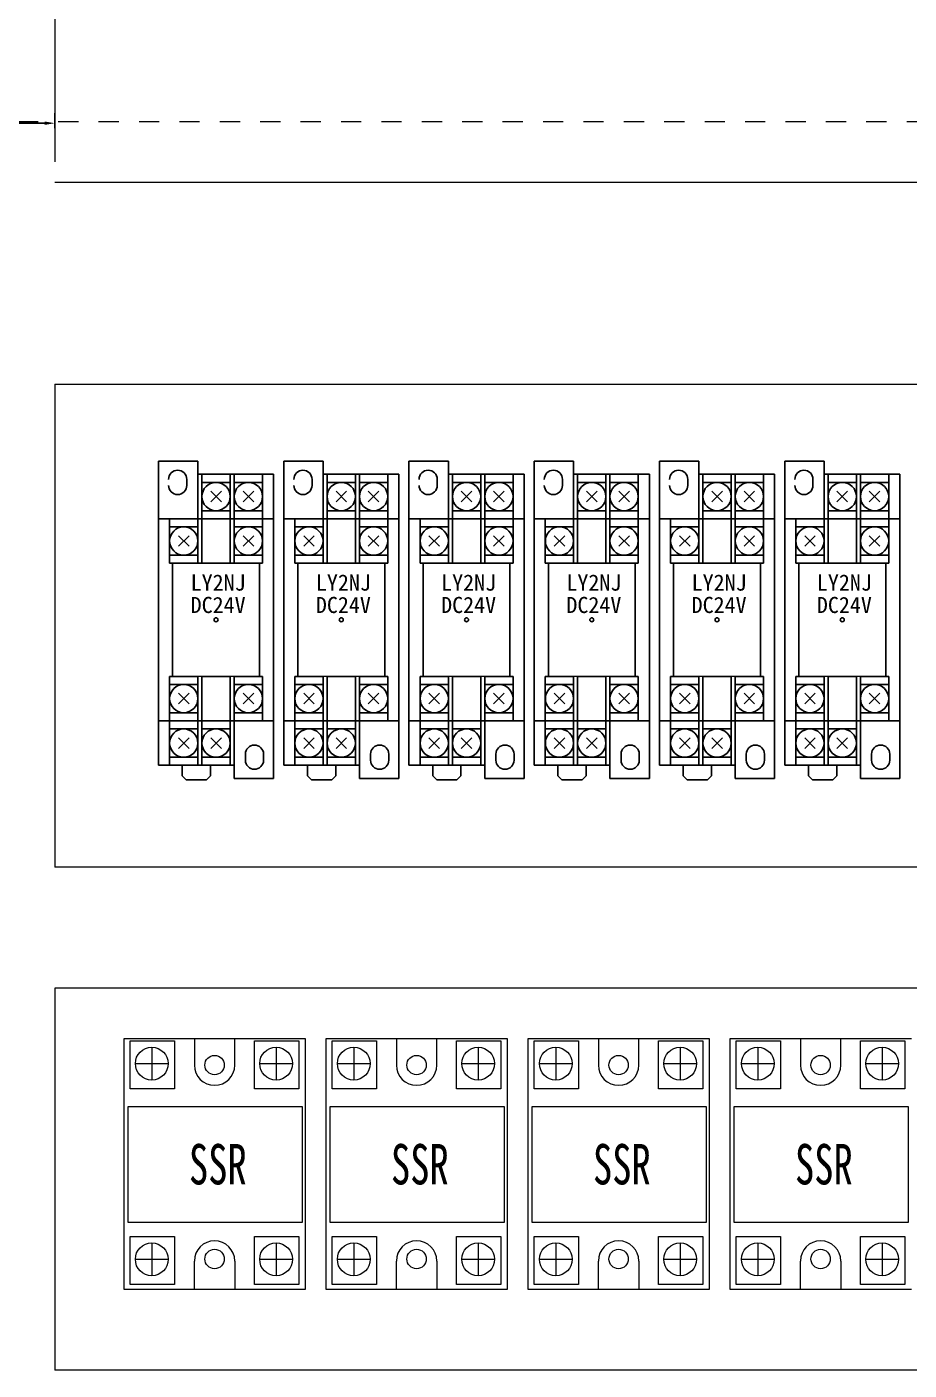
# Model space of a CAD drawing. Extents: x 35123 to 43919, y -4314 to -326.
# Drawn here: x 36130 to 36348.4, y -1301.4 to -968.9 of the extents above; entities that cross this region are included whole.
import ezdxf

# ---------------------------------------------------------------- set-up
doc = ezdxf.new("R2010")
doc.units = 0
doc.header["$MEASUREMENT"] = 0
doc.linetypes.add('10', pattern=[20, 5, -5, 5, -5])
for name, color, linetype in [('Z_OM_OUTLINE', 7, 'Continuous'), ('外形線', 7, 'Continuous'), ('细实线层', 7, 'Continuous')]:
    doc.layers.add(name, color=color, linetype=linetype)
doc.layers.add('標注', color=95, linetype='Continuous', lineweight=13)
doc.styles.add('宋', font='SimSun.ttf', dxfattribs={"width": 0.7})
doc.dimstyles.new('AM_ISO', dxfattribs={"dimtxt": 2.5, "dimasz": 2.5, "dimexe": 1.25, "dimexo": 0.5, "dimgap": 0.5, "dimtad": 1, "dimdsep": 46, "dimtxsty": 'Standard', "dimcen": 0, "dimclrd": 5, "dimclre": 5, "dimclrt": 1, "dimadec": 0, "dimazin": 2, "dimtp": 0.1, "dimtm": 0.1, "dimtfac": 0.71, "dimtmove": 0, "dimatfit": 3, "dimfxl": 1, "dimtfillclr": 6, "dimlwd": -1, "dimlwe": -1, "dimarcsym": 0})

# ---------------------------------------------------------------- blocks, each defined once
blk = doc.blocks.new('*D132')
at = {"layer": 'Defpoints', "color": 0, "lineweight": 0}
for p in [(36096.94, -990.19), (36136.94, -989.81), (36136.94, -992.77)]:
    blk.add_point(p, dxfattribs=at)
at = {"layer": '细实线层', "color": 5}
for p, q in [((36136.94, -990.31), (36136.94, -994.02)), ((36096.94, -990.69), (36096.94, -994.02)), ((36099.44, -992.77), (36134.44, -992.77))]:
    blk.add_line(p, q, dxfattribs=at)
at = {"layer": '细实线层', "color": 5, "lineweight": 0}
for points in [[(36099.44, -992.35), (36099.44, -993.18), (36096.94, -992.77)], [(36134.44, -992.35), (36134.44, -993.18), (36136.94, -992.77)]]:
    blk.add_solid(points, dxfattribs=at)
at = {"layer": '细实线层', "color": 1, "lineweight": 0, "insert": (36116.94, -991.02), "char_height": 2.5, "attachment_point": 5}
blk.add_mtext('40', dxfattribs=at)

msp = doc.modelspace()

# ---------------------------------------------------------------- linework, layer by layer
at = {"lineweight": 0}
for p, q in [((36136.94, -710.415), (36136.94, -1002.352)), ((36136.94, -1057.352), (36136.94, -1176.852)), ((36857.785, -1176.852), (36136.94, -1176.852)), ((36857.785, -1206.852), (36136.94, -1206.852)), ((36136.94, -1206.852), (36136.94, -1301.352)), ((36153.983, -1219.352), (36153.983, -1281.352)), ((36198.983, -1219.352), (36153.983, -1219.352)), ((36171.483, -1219.352), (36171.483, -1225.852)), ((36181.483, -1225.852), (36181.483, -1219.352)), ((36198.983, -1281.352), (36198.983, -1219.352)), ((36203.983, -1219.352), (36203.983, -1281.352)), ((36248.983, -1219.352), (36203.983, -1219.352)), ((36221.483, -1219.352), (36221.483, -1225.852)), ((36231.483, -1225.852), (36231.483, -1219.352)), ((36248.983, -1281.352), (36248.983, -1219.352)), ((36253.983, -1219.352), (36253.983, -1281.352)), ((36298.983, -1219.352), (36253.983, -1219.352)), ((36271.483, -1219.352), (36271.483, -1225.852)), ((36281.483, -1225.852), (36281.483, -1219.352)), ((36298.983, -1281.352), (36298.983, -1219.352)), ((36303.983, -1219.352), (36303.983, -1281.352)), ((36348.983, -1219.352), (36303.983, -1219.352)), ((36321.483, -1219.352), (36321.483, -1225.852)), ((36331.483, -1225.852), (36331.483, -1219.352)), ((36160.933, -1221.435), (36160.933, -1229.552)), ((36191.711, -1221.435), (36191.711, -1229.552)), ((36210.933, -1221.435), (36210.933, -1229.552)), ((36241.711, -1221.435), (36241.711, -1229.552)), ((36260.933, -1221.435), (36260.933, -1229.552)), ((36291.711, -1221.435), (36291.711, -1229.552)), ((36310.933, -1221.435), (36310.933, -1229.552)), ((36341.711, -1221.435), (36341.711, -1229.552)), ((36156.874, -1225.493), (36164.992, -1225.493)), ((36187.652, -1225.493), (36195.77, -1225.493)), ((36206.874, -1225.493), (36214.992, -1225.493)), ((36237.652, -1225.493), (36245.77, -1225.493)), ((36256.874, -1225.493), (36264.992, -1225.493)), ((36287.652, -1225.493), (36295.77, -1225.493)), ((36306.874, -1225.493), (36314.992, -1225.493)), ((36337.652, -1225.493), (36345.77, -1225.493)), ((36155.087, -1264.819), (36155.087, -1236.116)), ((36155.087, -1236.116), (36198.189, -1236.116)), ((36198.189, -1236.116), (36198.189, -1264.819)), ((36205.087, -1264.819), (36205.087, -1236.116)), ((36205.087, -1236.116), (36248.189, -1236.116)), ((36248.189, -1236.116), (36248.189, -1264.819)), ((36255.087, -1264.819), (36255.087, -1236.116)), ((36255.087, -1236.116), (36298.189, -1236.116)), ((36298.189, -1236.116), (36298.189, -1264.819)), ((36305.087, -1264.819), (36305.087, -1236.116)), ((36305.087, -1236.116), (36348.189, -1236.116)), ((36348.189, -1236.116), (36348.189, -1264.819)), ((36198.189, -1264.819), (36155.087, -1264.819)), ((36248.189, -1264.819), (36205.087, -1264.819)), ((36298.189, -1264.819), (36255.087, -1264.819)), ((36348.189, -1264.819), (36305.087, -1264.819)), ((36160.933, -1269.863), (36160.933, -1277.981)), ((36191.711, -1269.863), (36191.711, -1277.981)), ((36210.933, -1269.863), (36210.933, -1277.981)), ((36241.711, -1269.863), (36241.711, -1277.981)), ((36260.933, -1269.863), (36260.933, -1277.981)), ((36291.711, -1269.863), (36291.711, -1277.981)), ((36310.933, -1269.863), (36310.933, -1277.981)), ((36341.711, -1269.863), (36341.711, -1277.981)), ((36156.874, -1273.922), (36164.992, -1273.922)), ((36171.483, -1281.352), (36171.483, -1274.352)), ((36181.483, -1274.352), (36181.483, -1281.352)), ((36187.652, -1273.922), (36195.77, -1273.922)), ((36206.874, -1273.922), (36214.992, -1273.922)), ((36221.483, -1281.352), (36221.483, -1274.352)), ((36231.483, -1274.352), (36231.483, -1281.352)), ((36237.652, -1273.922), (36245.77, -1273.922)), ((36256.874, -1273.922), (36264.992, -1273.922)), ((36271.483, -1281.352), (36271.483, -1274.352)), ((36281.483, -1274.352), (36281.483, -1281.352)), ((36287.652, -1273.922), (36295.77, -1273.922)), ((36306.874, -1273.922), (36314.992, -1273.922)), ((36321.483, -1281.352), (36321.483, -1274.352)), ((36331.483, -1274.352), (36331.483, -1281.352)), ((36337.652, -1273.922), (36345.77, -1273.922)), ((36153.983, -1281.352), (36198.983, -1281.352)), ((36203.983, -1281.352), (36248.983, -1281.352)), ((36253.983, -1281.352), (36298.983, -1281.352)), ((36303.983, -1281.352), (36348.983, -1281.352)), ((36857.785, -1301.352), (36136.94, -1301.352))]:
    msp.add_line(p, q, dxfattribs=at)
at = {"linetype": '10', "lineweight": 0}
msp.add_line((35637.785, -992.352), (36937.785, -992.352), dxfattribs=at)
at = {"linetype": 'Continuous'}
for p, q in [((36166.097, -1101.661, 1339.858), (36166.097, -1129.661, 1339.858)), ((36187.598, -1101.661, 1339.858), (36166.097, -1101.661, 1339.858)), ((36187.598, -1129.661, 1339.858), (36187.598, -1101.661, 1339.858)), ((36197.097, -1101.661, 1339.858), (36197.097, -1129.661, 1339.858)), ((36218.598, -1101.661, 1339.858), (36197.097, -1101.661, 1339.858)), ((36218.598, -1129.661, 1339.858), (36218.598, -1101.661, 1339.858)), ((36228.097, -1101.661, 1339.858), (36228.097, -1129.661, 1339.858)), ((36249.598, -1101.661, 1339.858), (36228.097, -1101.661, 1339.858)), ((36249.598, -1129.661, 1339.858), (36249.598, -1101.661, 1339.858)), ((36259.097, -1101.661, 1339.858), (36259.097, -1129.661, 1339.858)), ((36280.598, -1101.661, 1339.858), (36259.097, -1101.661, 1339.858)), ((36280.598, -1129.661, 1339.858), (36280.598, -1101.661, 1339.858)), ((36290.097, -1101.661, 1339.858), (36290.097, -1129.661, 1339.858)), ((36311.598, -1101.661, 1339.858), (36290.097, -1101.661, 1339.858)), ((36311.598, -1129.661, 1339.858), (36311.598, -1101.661, 1339.858)), ((36321.097, -1101.661, 1339.858), (36321.097, -1129.661, 1339.858)), ((36342.598, -1101.661, 1339.858), (36321.097, -1101.661, 1339.858)), ((36342.598, -1129.661, 1339.858), (36342.598, -1101.661, 1339.858))]:
    msp.add_line(p, q, dxfattribs=at)
at = {"lineweight": 0}
for points in [[(36166.549, -1219.858), (36166.549, -1231.724), (36155.595, -1231.724), (36155.595, -1219.858)], [(36197.327, -1219.858), (36197.327, -1231.724), (36186.373, -1231.724), (36186.373, -1219.858)], [(36216.549, -1219.858), (36216.549, -1231.724), (36205.595, -1231.724), (36205.595, -1219.858)], [(36247.327, -1219.858), (36247.327, -1231.724), (36236.373, -1231.724), (36236.373, -1219.858)], [(36266.549, -1219.858), (36266.549, -1231.724), (36255.595, -1231.724), (36255.595, -1219.858)], [(36297.327, -1219.858), (36297.327, -1231.724), (36286.373, -1231.724), (36286.373, -1219.858)], [(36316.549, -1219.858), (36316.549, -1231.724), (36305.595, -1231.724), (36305.595, -1219.858)], [(36347.327, -1219.858), (36347.327, -1231.724), (36336.373, -1231.724), (36336.373, -1219.858)], [(36166.549, -1268.287), (36166.549, -1280.152), (36155.595, -1280.152), (36155.595, -1268.287)], [(36197.327, -1268.287), (36197.327, -1280.152), (36186.373, -1280.152), (36186.373, -1268.287)], [(36216.549, -1268.287), (36216.549, -1280.152), (36205.595, -1280.152), (36205.595, -1268.287)], [(36247.327, -1268.287), (36247.327, -1280.152), (36236.373, -1280.152), (36236.373, -1268.287)], [(36266.549, -1268.287), (36266.549, -1280.152), (36255.595, -1280.152), (36255.595, -1268.287)], [(36297.327, -1268.287), (36297.327, -1280.152), (36286.373, -1280.152), (36286.373, -1268.287)], [(36316.549, -1268.287), (36316.549, -1280.152), (36305.595, -1280.152), (36305.595, -1268.287)], [(36347.327, -1268.287), (36347.327, -1280.152), (36336.373, -1280.152), (36336.373, -1268.287)]]:
    msp.add_lwpolyline(points, close=True, dxfattribs=at)
at = {"linetype": 'Continuous'}
for centre in [(36176.847, -1115.661, 1339.858), (36207.847, -1115.661, 1339.858), (36238.847, -1115.661, 1339.858), (36269.847, -1115.661, 1339.858), (36300.847, -1115.661, 1339.858), (36331.847, -1115.661, 1339.858)]:
    msp.add_circle(centre, 0.5, dxfattribs=at)
at = {"lineweight": 0}
for centre, radius in [((36160.933, -1225.493), 4.059), ((36191.711, -1225.493), 4.059), ((36210.933, -1225.493), 4.059), ((36241.711, -1225.493), 4.059), ((36260.933, -1225.493), 4.059), ((36291.711, -1225.493), 4.059), ((36310.933, -1225.493), 4.059), ((36341.711, -1225.493), 4.059), ((36176.483, -1225.852), 2.4), ((36226.483, -1225.852), 2.4), ((36276.483, -1225.852), 2.4), ((36326.483, -1225.852), 2.4), ((36160.933, -1273.922), 4.059), ((36191.711, -1273.922), 4.059), ((36210.933, -1273.922), 4.059), ((36241.711, -1273.922), 4.059), ((36260.933, -1273.922), 4.059), ((36291.711, -1273.922), 4.059), ((36310.933, -1273.922), 4.059), ((36341.711, -1273.922), 4.059), ((36176.483, -1273.852), 2.4), ((36226.483, -1273.852), 2.4), ((36276.483, -1273.852), 2.4), ((36326.483, -1273.852), 2.4)]:
    msp.add_circle(centre, radius, dxfattribs=at)
for centre, start, end in [((36176.483, -1225.852), 180, 0), ((36226.483, -1225.852), 180, 0), ((36276.483, -1225.852), 180, 0), ((36326.483, -1225.852), 180, 0), ((36176.483, -1274.352), 0, 180), ((36226.483, -1274.352), 0, 180), ((36276.483, -1274.352), 0, 180), ((36326.483, -1274.352), 0, 180)]:
    msp.add_arc(centre, 5, start, end, dxfattribs=at)
at = {"layer": 'Z_OM_OUTLINE'}
for p, q in [((36162.597, -1076.411, 1339.858), (36172.347, -1076.411, 1339.858)), ((36162.597, -1076.411, 1339.858), (36162.597, -1151.661, 1339.858)), ((36172.347, -1101.661, 1339.858), (36172.347, -1076.411, 1339.858)), ((36193.597, -1076.411, 1339.858), (36203.347, -1076.411, 1339.858)), ((36193.597, -1076.411, 1339.858), (36193.597, -1151.661, 1339.858)), ((36203.347, -1101.661, 1339.858), (36203.347, -1076.411, 1339.858)), ((36224.597, -1076.411, 1339.858), (36234.347, -1076.411, 1339.858)), ((36224.597, -1076.411, 1339.858), (36224.597, -1151.661, 1339.858)), ((36234.347, -1101.661, 1339.858), (36234.347, -1076.411, 1339.858)), ((36255.597, -1076.411, 1339.858), (36265.347, -1076.411, 1339.858)), ((36255.597, -1076.411, 1339.858), (36255.597, -1151.661, 1339.858)), ((36265.347, -1101.661, 1339.858), (36265.347, -1076.411, 1339.858)), ((36286.597, -1076.411, 1339.858), (36296.347, -1076.411, 1339.858)), ((36286.597, -1076.411, 1339.858), (36286.597, -1151.661, 1339.858)), ((36296.347, -1101.661, 1339.858), (36296.347, -1076.411, 1339.858)), ((36317.597, -1076.411, 1339.858), (36327.347, -1076.411, 1339.858)), ((36317.597, -1076.411, 1339.858), (36317.597, -1151.661, 1339.858)), ((36327.347, -1101.661, 1339.858), (36327.347, -1076.411, 1339.858)), ((36191.097, -1079.661, 1339.858), (36172.347, -1079.661, 1339.858)), ((36173.347, -1079.661, 1339.858), (36173.347, -1101.661, 1339.858)), ((36180.347, -1101.661, 1339.858), (36180.347, -1079.661, 1339.858)), ((36181.347, -1079.661, 1339.858), (36181.347, -1101.661, 1339.858)), ((36188.347, -1101.661, 1339.858), (36188.347, -1079.661, 1339.858)), ((36191.097, -1154.911, 1339.858), (36191.097, -1079.661, 1339.858)), ((36222.097, -1079.661, 1339.858), (36203.347, -1079.661, 1339.858)), ((36204.347, -1079.661, 1339.858), (36204.347, -1101.661, 1339.858)), ((36211.347, -1101.661, 1339.858), (36211.347, -1079.661, 1339.858)), ((36212.347, -1079.661, 1339.858), (36212.347, -1101.661, 1339.858)), ((36219.347, -1101.661, 1339.858), (36219.347, -1079.661, 1339.858)), ((36222.097, -1154.911, 1339.858), (36222.097, -1079.661, 1339.858)), ((36253.097, -1079.661, 1339.858), (36234.347, -1079.661, 1339.858)), ((36235.347, -1079.661, 1339.858), (36235.347, -1101.661, 1339.858)), ((36242.347, -1101.661, 1339.858), (36242.347, -1079.661, 1339.858)), ((36243.347, -1079.661, 1339.858), (36243.347, -1101.661, 1339.858)), ((36250.347, -1101.661, 1339.858), (36250.347, -1079.661, 1339.858)), ((36253.097, -1154.911, 1339.858), (36253.097, -1079.661, 1339.858)), ((36284.097, -1079.661, 1339.858), (36265.347, -1079.661, 1339.858)), ((36266.347, -1079.661, 1339.858), (36266.347, -1101.661, 1339.858)), ((36273.347, -1101.661, 1339.858), (36273.347, -1079.661, 1339.858)), ((36274.347, -1079.661, 1339.858), (36274.347, -1101.661, 1339.858)), ((36281.347, -1101.661, 1339.858), (36281.347, -1079.661, 1339.858)), ((36284.097, -1154.911, 1339.858), (36284.097, -1079.661, 1339.858)), ((36315.097, -1079.661, 1339.858), (36296.347, -1079.661, 1339.858)), ((36297.347, -1079.661, 1339.858), (36297.347, -1101.661, 1339.858)), ((36304.347, -1101.661, 1339.858), (36304.347, -1079.661, 1339.858)), ((36305.347, -1079.661, 1339.858), (36305.347, -1101.661, 1339.858)), ((36312.347, -1101.661, 1339.858), (36312.347, -1079.661, 1339.858)), ((36315.097, -1154.911, 1339.858), (36315.097, -1079.661, 1339.858)), ((36346.097, -1079.661, 1339.858), (36327.347, -1079.661, 1339.858)), ((36328.347, -1079.661, 1339.858), (36328.347, -1101.661, 1339.858)), ((36335.347, -1101.661, 1339.858), (36335.347, -1079.661, 1339.858)), ((36336.347, -1079.661, 1339.858), (36336.347, -1101.661, 1339.858)), ((36343.347, -1101.661, 1339.858), (36343.347, -1079.661, 1339.858)), ((36346.097, -1154.911, 1339.858), (36346.097, -1079.661, 1339.858)), ((36169.597, -1082.411, 1339.858), (36169.597, -1080.911, 1339.858)), ((36180.347, -1081.661, 1339.858), (36173.347, -1081.661, 1339.858)), ((36188.347, -1081.661, 1339.858), (36181.347, -1081.661, 1339.858)), ((36200.597, -1082.411, 1339.858), (36200.597, -1080.911, 1339.858)), ((36211.347, -1081.661, 1339.858), (36204.347, -1081.661, 1339.858)), ((36219.347, -1081.661, 1339.858), (36212.347, -1081.661, 1339.858)), ((36231.597, -1082.411, 1339.858), (36231.597, -1080.911, 1339.858)), ((36242.347, -1081.661, 1339.858), (36235.347, -1081.661, 1339.858)), ((36250.347, -1081.661, 1339.858), (36243.347, -1081.661, 1339.858)), ((36262.597, -1082.411, 1339.858), (36262.597, -1080.911, 1339.858)), ((36273.347, -1081.661, 1339.858), (36266.347, -1081.661, 1339.858)), ((36281.347, -1081.661, 1339.858), (36274.347, -1081.661, 1339.858)), ((36293.597, -1082.411, 1339.858), (36293.597, -1080.911, 1339.858)), ((36304.347, -1081.661, 1339.858), (36297.347, -1081.661, 1339.858)), ((36312.347, -1081.661, 1339.858), (36305.347, -1081.661, 1339.858)), ((36324.597, -1082.411, 1339.858), (36324.597, -1080.911, 1339.858)), ((36335.347, -1081.661, 1339.858), (36328.347, -1081.661, 1339.858)), ((36343.347, -1081.661, 1339.858), (36336.347, -1081.661, 1339.858)), ((36175.537, -1086.472, 1339.858), (36178.158, -1083.85, 1339.858)), ((36178.158, -1086.472, 1339.858), (36175.537, -1083.85, 1339.858)), ((36186.158, -1086.472, 1339.858), (36183.537, -1083.85, 1339.858)), ((36183.537, -1086.472, 1339.858), (36186.158, -1083.85, 1339.858)), ((36206.537, -1086.472, 1339.858), (36209.158, -1083.85, 1339.858)), ((36209.158, -1086.472, 1339.858), (36206.537, -1083.85, 1339.858)), ((36217.158, -1086.472, 1339.858), (36214.537, -1083.85, 1339.858)), ((36214.537, -1086.472, 1339.858), (36217.158, -1083.85, 1339.858)), ((36237.537, -1086.472, 1339.858), (36240.158, -1083.85, 1339.858)), ((36240.158, -1086.472, 1339.858), (36237.537, -1083.85, 1339.858)), ((36248.158, -1086.472, 1339.858), (36245.537, -1083.85, 1339.858)), ((36245.537, -1086.472, 1339.858), (36248.158, -1083.85, 1339.858)), ((36268.537, -1086.472, 1339.858), (36271.158, -1083.85, 1339.858)), ((36271.158, -1086.472, 1339.858), (36268.537, -1083.85, 1339.858)), ((36279.158, -1086.472, 1339.858), (36276.537, -1083.85, 1339.858)), ((36276.537, -1086.472, 1339.858), (36279.158, -1083.85, 1339.858)), ((36299.537, -1086.472, 1339.858), (36302.158, -1083.85, 1339.858)), ((36302.158, -1086.472, 1339.858), (36299.537, -1083.85, 1339.858)), ((36310.158, -1086.472, 1339.858), (36307.537, -1083.85, 1339.858)), ((36307.537, -1086.472, 1339.858), (36310.158, -1083.85, 1339.858)), ((36330.537, -1086.472, 1339.858), (36333.158, -1083.85, 1339.858)), ((36333.158, -1086.472, 1339.858), (36330.537, -1083.85, 1339.858)), ((36341.158, -1086.472, 1339.858), (36338.537, -1083.85, 1339.858)), ((36338.537, -1086.472, 1339.858), (36341.158, -1083.85, 1339.858)), ((36173.347, -1088.661, 1339.858), (36180.347, -1088.661, 1339.858)), ((36181.347, -1088.661, 1339.858), (36188.347, -1088.661, 1339.858)), ((36204.347, -1088.661, 1339.858), (36211.347, -1088.661, 1339.858)), ((36212.347, -1088.661, 1339.858), (36219.347, -1088.661, 1339.858)), ((36235.347, -1088.661, 1339.858), (36242.347, -1088.661, 1339.858)), ((36243.347, -1088.661, 1339.858), (36250.347, -1088.661, 1339.858)), ((36266.347, -1088.661, 1339.858), (36273.347, -1088.661, 1339.858)), ((36274.347, -1088.661, 1339.858), (36281.347, -1088.661, 1339.858)), ((36297.347, -1088.661, 1339.858), (36304.347, -1088.661, 1339.858)), ((36305.347, -1088.661, 1339.858), (36312.347, -1088.661, 1339.858)), ((36328.347, -1088.661, 1339.858), (36335.347, -1088.661, 1339.858)), ((36336.347, -1088.661, 1339.858), (36343.347, -1088.661, 1339.858)), ((36162.597, -1090.661, 1339.858), (36191.097, -1090.661, 1339.858)), ((36165.347, -1090.661, 1339.858), (36165.347, -1101.661, 1339.858)), ((36172.347, -1092.661, 1339.858), (36165.347, -1092.661, 1339.858)), ((36188.347, -1092.661, 1339.858), (36181.347, -1092.661, 1339.858)), ((36193.597, -1090.661, 1339.858), (36222.097, -1090.661, 1339.858)), ((36196.347, -1090.661, 1339.858), (36196.347, -1101.661, 1339.858)), ((36203.347, -1092.661, 1339.858), (36196.347, -1092.661, 1339.858)), ((36219.347, -1092.661, 1339.858), (36212.347, -1092.661, 1339.858)), ((36224.597, -1090.661, 1339.858), (36253.097, -1090.661, 1339.858)), ((36227.347, -1090.661, 1339.858), (36227.347, -1101.661, 1339.858)), ((36234.347, -1092.661, 1339.858), (36227.347, -1092.661, 1339.858)), ((36250.347, -1092.661, 1339.858), (36243.347, -1092.661, 1339.858)), ((36255.597, -1090.661, 1339.858), (36284.097, -1090.661, 1339.858)), ((36258.347, -1090.661, 1339.858), (36258.347, -1101.661, 1339.858)), ((36265.347, -1092.661, 1339.858), (36258.347, -1092.661, 1339.858)), ((36281.347, -1092.661, 1339.858), (36274.347, -1092.661, 1339.858)), ((36286.597, -1090.661, 1339.858), (36315.097, -1090.661, 1339.858)), ((36289.347, -1090.661, 1339.858), (36289.347, -1101.661, 1339.858)), ((36296.347, -1092.661, 1339.858), (36289.347, -1092.661, 1339.858)), ((36312.347, -1092.661, 1339.858), (36305.347, -1092.661, 1339.858)), ((36317.597, -1090.661, 1339.858), (36346.097, -1090.661, 1339.858)), ((36320.347, -1090.661, 1339.858), (36320.347, -1101.661, 1339.858)), ((36327.347, -1092.661, 1339.858), (36320.347, -1092.661, 1339.858)), ((36343.347, -1092.661, 1339.858), (36336.347, -1092.661, 1339.858)), ((36170.158, -1097.472, 1339.858), (36167.537, -1094.85, 1339.858)), ((36167.537, -1097.472, 1339.858), (36170.158, -1094.85, 1339.858)), ((36186.158, -1097.472, 1339.858), (36183.537, -1094.85, 1339.858)), ((36183.537, -1097.472, 1339.858), (36186.158, -1094.85, 1339.858)), ((36201.158, -1097.472, 1339.858), (36198.537, -1094.85, 1339.858)), ((36198.537, -1097.472, 1339.858), (36201.158, -1094.85, 1339.858)), ((36217.158, -1097.472, 1339.858), (36214.537, -1094.85, 1339.858)), ((36214.537, -1097.472, 1339.858), (36217.158, -1094.85, 1339.858)), ((36232.158, -1097.472, 1339.858), (36229.537, -1094.85, 1339.858)), ((36229.537, -1097.472, 1339.858), (36232.158, -1094.85, 1339.858)), ((36248.158, -1097.472, 1339.858), (36245.537, -1094.85, 1339.858)), ((36245.537, -1097.472, 1339.858), (36248.158, -1094.85, 1339.858)), ((36263.158, -1097.472, 1339.858), (36260.537, -1094.85, 1339.858)), ((36260.537, -1097.472, 1339.858), (36263.158, -1094.85, 1339.858)), ((36279.158, -1097.472, 1339.858), (36276.537, -1094.85, 1339.858)), ((36276.537, -1097.472, 1339.858), (36279.158, -1094.85, 1339.858)), ((36294.158, -1097.472, 1339.858), (36291.537, -1094.85, 1339.858)), ((36291.537, -1097.472, 1339.858), (36294.158, -1094.85, 1339.858)), ((36310.158, -1097.472, 1339.858), (36307.537, -1094.85, 1339.858)), ((36307.537, -1097.472, 1339.858), (36310.158, -1094.85, 1339.858)), ((36325.158, -1097.472, 1339.858), (36322.537, -1094.85, 1339.858)), ((36322.537, -1097.472, 1339.858), (36325.158, -1094.85, 1339.858)), ((36341.158, -1097.472, 1339.858), (36338.537, -1094.85, 1339.858)), ((36338.537, -1097.472, 1339.858), (36341.158, -1094.85, 1339.858)), ((36165.347, -1099.661, 1339.858), (36172.347, -1099.661, 1339.858)), ((36181.347, -1099.661, 1339.858), (36188.347, -1099.661, 1339.858)), ((36196.347, -1099.661, 1339.858), (36203.347, -1099.661, 1339.858)), ((36212.347, -1099.661, 1339.858), (36219.347, -1099.661, 1339.858)), ((36227.347, -1099.661, 1339.858), (36234.347, -1099.661, 1339.858)), ((36243.347, -1099.661, 1339.858), (36250.347, -1099.661, 1339.858)), ((36258.347, -1099.661, 1339.858), (36265.347, -1099.661, 1339.858)), ((36274.347, -1099.661, 1339.858), (36281.347, -1099.661, 1339.858)), ((36289.347, -1099.661, 1339.858), (36296.347, -1099.661, 1339.858)), ((36305.347, -1099.661, 1339.858), (36312.347, -1099.661, 1339.858)), ((36320.347, -1099.661, 1339.858), (36327.347, -1099.661, 1339.858)), ((36336.347, -1099.661, 1339.858), (36343.347, -1099.661, 1339.858)), ((36165.347, -1101.661, 1339.858), (36172.347, -1101.661, 1339.858)), ((36173.347, -1101.661, 1339.858), (36180.347, -1101.661, 1339.858)), ((36181.347, -1101.661, 1339.858), (36188.347, -1101.661, 1339.858)), ((36196.347, -1101.661, 1339.858), (36203.347, -1101.661, 1339.858)), ((36204.347, -1101.661, 1339.858), (36211.347, -1101.661, 1339.858)), ((36212.347, -1101.661, 1339.858), (36219.347, -1101.661, 1339.858)), ((36227.347, -1101.661, 1339.858), (36234.347, -1101.661, 1339.858)), ((36235.347, -1101.661, 1339.858), (36242.347, -1101.661, 1339.858)), ((36243.347, -1101.661, 1339.858), (36250.347, -1101.661, 1339.858)), ((36258.347, -1101.661, 1339.858), (36265.347, -1101.661, 1339.858)), ((36266.347, -1101.661, 1339.858), (36273.347, -1101.661, 1339.858)), ((36274.347, -1101.661, 1339.858), (36281.347, -1101.661, 1339.858)), ((36289.347, -1101.661, 1339.858), (36296.347, -1101.661, 1339.858)), ((36297.347, -1101.661, 1339.858), (36304.347, -1101.661, 1339.858)), ((36305.347, -1101.661, 1339.858), (36312.347, -1101.661, 1339.858)), ((36320.347, -1101.661, 1339.858), (36327.347, -1101.661, 1339.858)), ((36328.347, -1101.661, 1339.858), (36335.347, -1101.661, 1339.858)), ((36336.347, -1101.661, 1339.858), (36343.347, -1101.661, 1339.858)), ((36172.347, -1129.661, 1339.858), (36165.347, -1129.661, 1339.858)), ((36165.347, -1129.661, 1339.858), (36165.347, -1151.661, 1339.858)), ((36172.347, -1151.661, 1339.858), (36172.347, -1129.661, 1339.858)), ((36180.347, -1129.661, 1339.858), (36173.347, -1129.661, 1339.858)), ((36173.347, -1129.661, 1339.858), (36173.347, -1151.661, 1339.858)), ((36180.347, -1151.661, 1339.858), (36180.347, -1129.661, 1339.858)), ((36188.347, -1129.661, 1339.858), (36181.347, -1129.661, 1339.858)), ((36181.347, -1129.661, 1339.858), (36181.347, -1154.911, 1339.858)), ((36188.347, -1140.661, 1339.858), (36188.347, -1129.661, 1339.858)), ((36203.347, -1129.661, 1339.858), (36196.347, -1129.661, 1339.858)), ((36196.347, -1129.661, 1339.858), (36196.347, -1151.661, 1339.858)), ((36203.347, -1151.661, 1339.858), (36203.347, -1129.661, 1339.858)), ((36211.347, -1129.661, 1339.858), (36204.347, -1129.661, 1339.858)), ((36204.347, -1129.661, 1339.858), (36204.347, -1151.661, 1339.858)), ((36211.347, -1151.661, 1339.858), (36211.347, -1129.661, 1339.858)), ((36219.347, -1129.661, 1339.858), (36212.347, -1129.661, 1339.858)), ((36212.347, -1129.661, 1339.858), (36212.347, -1154.911, 1339.858)), ((36219.347, -1140.661, 1339.858), (36219.347, -1129.661, 1339.858)), ((36234.347, -1129.661, 1339.858), (36227.347, -1129.661, 1339.858)), ((36227.347, -1129.661, 1339.858), (36227.347, -1151.661, 1339.858)), ((36234.347, -1151.661, 1339.858), (36234.347, -1129.661, 1339.858)), ((36242.347, -1129.661, 1339.858), (36235.347, -1129.661, 1339.858)), ((36235.347, -1129.661, 1339.858), (36235.347, -1151.661, 1339.858)), ((36242.347, -1151.661, 1339.858), (36242.347, -1129.661, 1339.858)), ((36250.347, -1129.661, 1339.858), (36243.347, -1129.661, 1339.858)), ((36243.347, -1129.661, 1339.858), (36243.347, -1154.911, 1339.858)), ((36250.347, -1140.661, 1339.858), (36250.347, -1129.661, 1339.858)), ((36265.347, -1129.661, 1339.858), (36258.347, -1129.661, 1339.858)), ((36258.347, -1129.661, 1339.858), (36258.347, -1151.661, 1339.858)), ((36265.347, -1151.661, 1339.858), (36265.347, -1129.661, 1339.858)), ((36273.347, -1129.661, 1339.858), (36266.347, -1129.661, 1339.858)), ((36266.347, -1129.661, 1339.858), (36266.347, -1151.661, 1339.858)), ((36273.347, -1151.661, 1339.858), (36273.347, -1129.661, 1339.858)), ((36281.347, -1129.661, 1339.858), (36274.347, -1129.661, 1339.858)), ((36274.347, -1129.661, 1339.858), (36274.347, -1154.911, 1339.858)), ((36281.347, -1140.661, 1339.858), (36281.347, -1129.661, 1339.858)), ((36296.347, -1129.661, 1339.858), (36289.347, -1129.661, 1339.858)), ((36289.347, -1129.661, 1339.858), (36289.347, -1151.661, 1339.858)), ((36296.347, -1151.661, 1339.858), (36296.347, -1129.661, 1339.858)), ((36304.347, -1129.661, 1339.858), (36297.347, -1129.661, 1339.858)), ((36297.347, -1129.661, 1339.858), (36297.347, -1151.661, 1339.858)), ((36304.347, -1151.661, 1339.858), (36304.347, -1129.661, 1339.858)), ((36312.347, -1129.661, 1339.858), (36305.347, -1129.661, 1339.858)), ((36305.347, -1129.661, 1339.858), (36305.347, -1154.911, 1339.858)), ((36312.347, -1140.661, 1339.858), (36312.347, -1129.661, 1339.858)), ((36327.347, -1129.661, 1339.858), (36320.347, -1129.661, 1339.858)), ((36320.347, -1129.661, 1339.858), (36320.347, -1151.661, 1339.858)), ((36327.347, -1151.661, 1339.858), (36327.347, -1129.661, 1339.858)), ((36335.347, -1129.661, 1339.858), (36328.347, -1129.661, 1339.858)), ((36328.347, -1129.661, 1339.858), (36328.347, -1151.661, 1339.858)), ((36335.347, -1151.661, 1339.858), (36335.347, -1129.661, 1339.858)), ((36343.347, -1129.661, 1339.858), (36336.347, -1129.661, 1339.858)), ((36336.347, -1129.661, 1339.858), (36336.347, -1154.911, 1339.858)), ((36343.347, -1140.661, 1339.858), (36343.347, -1129.661, 1339.858)), ((36172.347, -1131.661, 1339.858), (36165.347, -1131.661, 1339.858)), ((36188.347, -1131.661, 1339.858), (36181.347, -1131.661, 1339.858)), ((36203.347, -1131.661, 1339.858), (36196.347, -1131.661, 1339.858)), ((36219.347, -1131.661, 1339.858), (36212.347, -1131.661, 1339.858)), ((36234.347, -1131.661, 1339.858), (36227.347, -1131.661, 1339.858)), ((36250.347, -1131.661, 1339.858), (36243.347, -1131.661, 1339.858)), ((36265.347, -1131.661, 1339.858), (36258.347, -1131.661, 1339.858)), ((36281.347, -1131.661, 1339.858), (36274.347, -1131.661, 1339.858)), ((36296.347, -1131.661, 1339.858), (36289.347, -1131.661, 1339.858)), ((36312.347, -1131.661, 1339.858), (36305.347, -1131.661, 1339.858)), ((36327.347, -1131.661, 1339.858), (36320.347, -1131.661, 1339.858)), ((36343.347, -1131.661, 1339.858), (36336.347, -1131.661, 1339.858)), ((36170.158, -1136.472, 1339.858), (36167.537, -1133.85, 1339.858)), ((36167.537, -1136.472, 1339.858), (36170.158, -1133.85, 1339.858)), ((36186.158, -1136.472, 1339.858), (36183.537, -1133.85, 1339.858)), ((36183.537, -1136.472, 1339.858), (36186.158, -1133.85, 1339.858)), ((36201.158, -1136.472, 1339.858), (36198.537, -1133.85, 1339.858)), ((36198.537, -1136.472, 1339.858), (36201.158, -1133.85, 1339.858)), ((36217.158, -1136.472, 1339.858), (36214.537, -1133.85, 1339.858)), ((36214.537, -1136.472, 1339.858), (36217.158, -1133.85, 1339.858)), ((36232.158, -1136.472, 1339.858), (36229.537, -1133.85, 1339.858)), ((36229.537, -1136.472, 1339.858), (36232.158, -1133.85, 1339.858)), ((36248.158, -1136.472, 1339.858), (36245.537, -1133.85, 1339.858)), ((36245.537, -1136.472, 1339.858), (36248.158, -1133.85, 1339.858)), ((36263.158, -1136.472, 1339.858), (36260.537, -1133.85, 1339.858)), ((36260.537, -1136.472, 1339.858), (36263.158, -1133.85, 1339.858)), ((36279.158, -1136.472, 1339.858), (36276.537, -1133.85, 1339.858)), ((36276.537, -1136.472, 1339.858), (36279.158, -1133.85, 1339.858)), ((36294.158, -1136.472, 1339.858), (36291.537, -1133.85, 1339.858)), ((36291.537, -1136.472, 1339.858), (36294.158, -1133.85, 1339.858)), ((36310.158, -1136.472, 1339.858), (36307.537, -1133.85, 1339.858)), ((36307.537, -1136.472, 1339.858), (36310.158, -1133.85, 1339.858)), ((36325.158, -1136.472, 1339.858), (36322.537, -1133.85, 1339.858)), ((36322.537, -1136.472, 1339.858), (36325.158, -1133.85, 1339.858)), ((36341.158, -1136.472, 1339.858), (36338.537, -1133.85, 1339.858)), ((36338.537, -1136.472, 1339.858), (36341.158, -1133.85, 1339.858)), ((36165.347, -1138.661, 1339.858), (36172.347, -1138.661, 1339.858)), ((36181.347, -1138.661, 1339.858), (36188.347, -1138.661, 1339.858)), ((36196.347, -1138.661, 1339.858), (36203.347, -1138.661, 1339.858)), ((36212.347, -1138.661, 1339.858), (36219.347, -1138.661, 1339.858)), ((36227.347, -1138.661, 1339.858), (36234.347, -1138.661, 1339.858)), ((36243.347, -1138.661, 1339.858), (36250.347, -1138.661, 1339.858)), ((36258.347, -1138.661, 1339.858), (36265.347, -1138.661, 1339.858)), ((36274.347, -1138.661, 1339.858), (36281.347, -1138.661, 1339.858)), ((36289.347, -1138.661, 1339.858), (36296.347, -1138.661, 1339.858)), ((36305.347, -1138.661, 1339.858), (36312.347, -1138.661, 1339.858)), ((36320.347, -1138.661, 1339.858), (36327.347, -1138.661, 1339.858)), ((36336.347, -1138.661, 1339.858), (36343.347, -1138.661, 1339.858)), ((36191.097, -1140.661, 1339.858), (36162.597, -1140.661, 1339.858)), ((36172.347, -1142.661, 1339.858), (36165.347, -1142.661, 1339.858)), ((36180.347, -1142.661, 1339.858), (36173.347, -1142.661, 1339.858)), ((36222.097, -1140.661, 1339.858), (36193.597, -1140.661, 1339.858)), ((36203.347, -1142.661, 1339.858), (36196.347, -1142.661, 1339.858)), ((36211.347, -1142.661, 1339.858), (36204.347, -1142.661, 1339.858)), ((36253.097, -1140.661, 1339.858), (36224.597, -1140.661, 1339.858)), ((36234.347, -1142.661, 1339.858), (36227.347, -1142.661, 1339.858)), ((36242.347, -1142.661, 1339.858), (36235.347, -1142.661, 1339.858)), ((36284.097, -1140.661, 1339.858), (36255.597, -1140.661, 1339.858)), ((36265.347, -1142.661, 1339.858), (36258.347, -1142.661, 1339.858)), ((36273.347, -1142.661, 1339.858), (36266.347, -1142.661, 1339.858)), ((36315.097, -1140.661, 1339.858), (36286.597, -1140.661, 1339.858)), ((36296.347, -1142.661, 1339.858), (36289.347, -1142.661, 1339.858)), ((36304.347, -1142.661, 1339.858), (36297.347, -1142.661, 1339.858)), ((36346.097, -1140.661, 1339.858), (36317.597, -1140.661, 1339.858)), ((36327.347, -1142.661, 1339.858), (36320.347, -1142.661, 1339.858)), ((36335.347, -1142.661, 1339.858), (36328.347, -1142.661, 1339.858)), ((36170.158, -1147.472, 1339.858), (36167.537, -1144.85, 1339.858)), ((36167.537, -1147.472, 1339.858), (36170.158, -1144.85, 1339.858)), ((36178.158, -1147.472, 1339.858), (36175.537, -1144.85, 1339.858)), ((36175.537, -1147.472, 1339.858), (36178.158, -1144.85, 1339.858)), ((36201.158, -1147.472, 1339.858), (36198.537, -1144.85, 1339.858)), ((36198.537, -1147.472, 1339.858), (36201.158, -1144.85, 1339.858)), ((36209.158, -1147.472, 1339.858), (36206.537, -1144.85, 1339.858)), ((36206.537, -1147.472, 1339.858), (36209.158, -1144.85, 1339.858)), ((36232.158, -1147.472, 1339.858), (36229.537, -1144.85, 1339.858)), ((36229.537, -1147.472, 1339.858), (36232.158, -1144.85, 1339.858)), ((36240.158, -1147.472, 1339.858), (36237.537, -1144.85, 1339.858)), ((36237.537, -1147.472, 1339.858), (36240.158, -1144.85, 1339.858)), ((36263.158, -1147.472, 1339.858), (36260.537, -1144.85, 1339.858)), ((36260.537, -1147.472, 1339.858), (36263.158, -1144.85, 1339.858)), ((36271.158, -1147.472, 1339.858), (36268.537, -1144.85, 1339.858)), ((36268.537, -1147.472, 1339.858), (36271.158, -1144.85, 1339.858)), ((36294.158, -1147.472, 1339.858), (36291.537, -1144.85, 1339.858)), ((36291.537, -1147.472, 1339.858), (36294.158, -1144.85, 1339.858)), ((36302.158, -1147.472, 1339.858), (36299.537, -1144.85, 1339.858)), ((36299.537, -1147.472, 1339.858), (36302.158, -1144.85, 1339.858)), ((36325.158, -1147.472, 1339.858), (36322.537, -1144.85, 1339.858)), ((36322.537, -1147.472, 1339.858), (36325.158, -1144.85, 1339.858)), ((36333.158, -1147.472, 1339.858), (36330.537, -1144.85, 1339.858)), ((36330.537, -1147.472, 1339.858), (36333.158, -1144.85, 1339.858)), ((36165.347, -1149.661, 1339.858), (36172.347, -1149.661, 1339.858)), ((36173.347, -1149.661, 1339.858), (36180.347, -1149.661, 1339.858)), ((36184.097, -1148.911, 1339.858), (36184.097, -1150.411, 1339.858)), ((36188.597, -1150.411, 1339.858), (36188.597, -1148.911, 1339.858)), ((36196.347, -1149.661, 1339.858), (36203.347, -1149.661, 1339.858)), ((36204.347, -1149.661, 1339.858), (36211.347, -1149.661, 1339.858)), ((36215.097, -1148.911, 1339.858), (36215.097, -1150.411, 1339.858)), ((36219.597, -1150.411, 1339.858), (36219.597, -1148.911, 1339.858)), ((36227.347, -1149.661, 1339.858), (36234.347, -1149.661, 1339.858)), ((36235.347, -1149.661, 1339.858), (36242.347, -1149.661, 1339.858)), ((36246.097, -1148.911, 1339.858), (36246.097, -1150.411, 1339.858)), ((36250.597, -1150.411, 1339.858), (36250.597, -1148.911, 1339.858)), ((36258.347, -1149.661, 1339.858), (36265.347, -1149.661, 1339.858)), ((36266.347, -1149.661, 1339.858), (36273.347, -1149.661, 1339.858)), ((36277.097, -1148.911, 1339.858), (36277.097, -1150.411, 1339.858)), ((36281.597, -1150.411, 1339.858), (36281.597, -1148.911, 1339.858)), ((36289.347, -1149.661, 1339.858), (36296.347, -1149.661, 1339.858)), ((36297.347, -1149.661, 1339.858), (36304.347, -1149.661, 1339.858)), ((36308.097, -1148.911, 1339.858), (36308.097, -1150.411, 1339.858)), ((36312.597, -1150.411, 1339.858), (36312.597, -1148.911, 1339.858)), ((36320.347, -1149.661, 1339.858), (36327.347, -1149.661, 1339.858)), ((36328.347, -1149.661, 1339.858), (36335.347, -1149.661, 1339.858)), ((36339.097, -1148.911, 1339.858), (36339.097, -1150.411, 1339.858)), ((36343.597, -1150.411, 1339.858), (36343.597, -1148.911, 1339.858)), ((36162.597, -1151.661, 1339.858), (36181.347, -1151.661, 1339.858)), ((36168.472, -1154.261, 1339.858), (36168.472, -1151.661, 1339.858)), ((36175.472, -1151.661, 1339.858), (36175.472, -1154.261, 1339.858)), ((36193.597, -1151.661, 1339.858), (36212.347, -1151.661, 1339.858)), ((36199.472, -1154.261, 1339.858), (36199.472, -1151.661, 1339.858)), ((36206.472, -1151.661, 1339.858), (36206.472, -1154.261, 1339.858)), ((36224.597, -1151.661, 1339.858), (36243.347, -1151.661, 1339.858)), ((36230.472, -1154.261, 1339.858), (36230.472, -1151.661, 1339.858)), ((36237.472, -1151.661, 1339.858), (36237.472, -1154.261, 1339.858)), ((36255.597, -1151.661, 1339.858), (36274.347, -1151.661, 1339.858)), ((36261.472, -1154.261, 1339.858), (36261.472, -1151.661, 1339.858)), ((36268.472, -1151.661, 1339.858), (36268.472, -1154.261, 1339.858)), ((36286.597, -1151.661, 1339.858), (36305.347, -1151.661, 1339.858)), ((36292.472, -1154.261, 1339.858), (36292.472, -1151.661, 1339.858)), ((36299.472, -1151.661, 1339.858), (36299.472, -1154.261, 1339.858)), ((36317.597, -1151.661, 1339.858), (36336.347, -1151.661, 1339.858)), ((36323.472, -1154.261, 1339.858), (36323.472, -1151.661, 1339.858)), ((36330.472, -1151.661, 1339.858), (36330.472, -1154.261, 1339.858)), ((36169.472, -1155.261, 1339.858), (36168.472, -1154.261, 1339.858)), ((36174.472, -1155.261, 1339.858), (36169.472, -1155.261, 1339.858)), ((36175.472, -1154.261, 1339.858), (36174.472, -1155.261, 1339.858)), ((36191.097, -1154.911, 1339.858), (36181.347, -1154.911, 1339.858)), ((36200.472, -1155.261, 1339.858), (36199.472, -1154.261, 1339.858)), ((36205.472, -1155.261, 1339.858), (36200.472, -1155.261, 1339.858)), ((36206.472, -1154.261, 1339.858), (36205.472, -1155.261, 1339.858)), ((36222.097, -1154.911, 1339.858), (36212.347, -1154.911, 1339.858)), ((36231.472, -1155.261, 1339.858), (36230.472, -1154.261, 1339.858)), ((36236.472, -1155.261, 1339.858), (36231.472, -1155.261, 1339.858)), ((36237.472, -1154.261, 1339.858), (36236.472, -1155.261, 1339.858)), ((36253.097, -1154.911, 1339.858), (36243.347, -1154.911, 1339.858)), ((36262.472, -1155.261, 1339.858), (36261.472, -1154.261, 1339.858)), ((36267.472, -1155.261, 1339.858), (36262.472, -1155.261, 1339.858)), ((36268.472, -1154.261, 1339.858), (36267.472, -1155.261, 1339.858)), ((36284.097, -1154.911, 1339.858), (36274.347, -1154.911, 1339.858)), ((36293.472, -1155.261, 1339.858), (36292.472, -1154.261, 1339.858)), ((36298.472, -1155.261, 1339.858), (36293.472, -1155.261, 1339.858)), ((36299.472, -1154.261, 1339.858), (36298.472, -1155.261, 1339.858)), ((36315.097, -1154.911, 1339.858), (36305.347, -1154.911, 1339.858)), ((36324.472, -1155.261, 1339.858), (36323.472, -1154.261, 1339.858)), ((36329.472, -1155.261, 1339.858), (36324.472, -1155.261, 1339.858)), ((36330.472, -1154.261, 1339.858), (36329.472, -1155.261, 1339.858)), ((36346.097, -1154.911, 1339.858), (36336.347, -1154.911, 1339.858))]:
    msp.add_line(p, q, dxfattribs=at)
for centre in [(36176.847, -1085.161, 1339.858), (36184.847, -1085.161, 1339.858), (36207.847, -1085.161, 1339.858), (36215.847, -1085.161, 1339.858), (36238.847, -1085.161, 1339.858), (36246.847, -1085.161, 1339.858), (36269.847, -1085.161, 1339.858), (36277.847, -1085.161, 1339.858), (36300.847, -1085.161, 1339.858), (36308.847, -1085.161, 1339.858), (36331.847, -1085.161, 1339.858), (36339.847, -1085.161, 1339.858), (36168.847, -1096.161, 1339.858), (36184.847, -1096.161, 1339.858), (36199.847, -1096.161, 1339.858), (36215.847, -1096.161, 1339.858), (36230.847, -1096.161, 1339.858), (36246.847, -1096.161, 1339.858), (36261.847, -1096.161, 1339.858), (36277.847, -1096.161, 1339.858), (36292.847, -1096.161, 1339.858), (36308.847, -1096.161, 1339.858), (36323.847, -1096.161, 1339.858), (36339.847, -1096.161, 1339.858), (36168.847, -1135.161, 1339.858), (36184.847, -1135.161, 1339.858), (36199.847, -1135.161, 1339.858), (36215.847, -1135.161, 1339.858), (36230.847, -1135.161, 1339.858), (36246.847, -1135.161, 1339.858), (36261.847, -1135.161, 1339.858), (36277.847, -1135.161, 1339.858), (36292.847, -1135.161, 1339.858), (36308.847, -1135.161, 1339.858), (36323.847, -1135.161, 1339.858), (36339.847, -1135.161, 1339.858), (36168.847, -1146.161, 1339.858), (36176.847, -1146.161, 1339.858), (36199.847, -1146.161, 1339.858), (36207.847, -1146.161, 1339.858), (36230.847, -1146.161, 1339.858), (36238.847, -1146.161, 1339.858), (36261.847, -1146.161, 1339.858), (36269.847, -1146.161, 1339.858), (36292.847, -1146.161, 1339.858), (36300.847, -1146.161, 1339.858), (36323.847, -1146.161, 1339.858), (36331.847, -1146.161, 1339.858)]:
    msp.add_circle(centre, 3.498, dxfattribs=at)
for centre, start, end in [((36167.347, -1080.911, 1339.858), 0, 180), ((36198.347, -1080.911, 1339.858), 0, 180), ((36229.347, -1080.911, 1339.858), 0, 180), ((36260.347, -1080.911, 1339.858), 0, 180), ((36291.347, -1080.911, 1339.858), 0, 180), ((36322.347, -1080.911, 1339.858), 0, 180), ((36167.347, -1082.411, 1339.858), 180, 0), ((36198.347, -1082.411, 1339.858), 180, 0), ((36229.347, -1082.411, 1339.858), 180, 0), ((36260.347, -1082.411, 1339.858), 180, 0), ((36291.347, -1082.411, 1339.858), 180, 0), ((36322.347, -1082.411, 1339.858), 180, 0), ((36186.347, -1148.911, 1339.858), 0, 180), ((36217.347, -1148.911, 1339.858), 0, 180), ((36248.347, -1148.911, 1339.858), 0, 180), ((36279.347, -1148.911, 1339.858), 0, 180), ((36310.347, -1148.911, 1339.858), 0, 180), ((36341.347, -1148.911, 1339.858), 0, 180), ((36186.347, -1150.411, 1339.858), 180, 0), ((36217.347, -1150.411, 1339.858), 180, 0), ((36248.347, -1150.411, 1339.858), 180, 0), ((36279.347, -1150.411, 1339.858), 180, 0), ((36310.347, -1150.411, 1339.858), 180, 0), ((36341.347, -1150.411, 1339.858), 180, 0)]:
    msp.add_arc(centre, 2.25, start, end, dxfattribs=at)
at = {"layer": '標注'}
for p, q in [((36187.598, -1129.661, 1339.858), (36166.097, -1129.661, 1339.858)), ((36218.598, -1129.661, 1339.858), (36197.097, -1129.661, 1339.858)), ((36249.598, -1129.661, 1339.858), (36228.097, -1129.661, 1339.858)), ((36280.598, -1129.661, 1339.858), (36259.097, -1129.661, 1339.858)), ((36311.598, -1129.661, 1339.858), (36290.097, -1129.661, 1339.858)), ((36342.598, -1129.661, 1339.858), (36321.097, -1129.661, 1339.858))]:
    msp.add_line(p, q, dxfattribs=at)
at = {"layer": '细实线层', "lineweight": 0}
for p, q in [((36136.94, -1007.352), (36857.785, -1007.352)), ((36136.94, -1057.352), (36857.785, -1057.352))]:
    msp.add_line(p, q, dxfattribs=at)

# ---------------------------------------------------------------- texts
at = {"lineweight": 0, "char_height": 10, "width": 18.99692, "attachment_point": 1, "style": '宋'}
for insert in [(36170.143, -1245.391), (36220.143, -1245.391), (36270.143, -1245.391), (36320.143, -1245.391)]:
    msp.add_mtext('SSR', dxfattribs=dict(at, insert=insert))
at = {"layer": '外形線', "linetype": 'ByBlock', "ltscale": 8, "char_height": 4, "attachment_point": 1}
for s, insert in [('{\\fSimSun|b0|i0|c134|p2;\\C0;LY2NJ}', (36170.56, -1104.45, 1339.858)), ('{\\fSimSun|b0|i0|c134|p2;\\C0;LY2NJ}', (36201.56, -1104.45, 1339.858)), ('{\\fSimSun|b0|i0|c134|p2;\\C0;LY2NJ}', (36232.56, -1104.45, 1339.858)), ('{\\fSimSun|b0|i0|c134|p2;\\C0;LY2NJ}', (36263.56, -1104.45, 1339.858)), ('{\\fSimSun|b0|i0|c134|p2;\\C0;LY2NJ}', (36294.56, -1104.45, 1339.858)), ('{\\fSimSun|b0|i0|c134|p2;\\C0;LY2NJ}', (36325.56, -1104.45, 1339.858)), ('{\\C0;DC24V}', (36170.56, -1109.988, 1339.858)), ('{\\C0;DC24V}', (36201.56, -1109.988, 1339.858)), ('{\\C0;DC24V}', (36232.56, -1109.988, 1339.858)), ('DC24V', (36263.56, -1109.988, 1339.858)), ('{\\C0;DC24V}', (36294.56, -1109.988, 1339.858)), ('{\\C0;DC24V}', (36325.56, -1109.988, 1339.858))]:
    msp.add_mtext(s, dxfattribs=dict(at, insert=insert))

# ---------------------------------------------------------------- dimensions: what is measured, and where the dimension line sits
at = {"layer": '细实线层', "lineweight": 0}
dim = msp.add_linear_dim(base=(36136.94, -992.765), p1=(36096.94, -990.188), p2=(36136.94, -989.811), dimstyle='AM_ISO', dxfattribs=at)
dim.commit()
dim.dimension.update_dxf_attribs({"geometry": '*D132', "text_midpoint": (36116.94, -991.015)})

doc.saveas('drawing.dxf')
